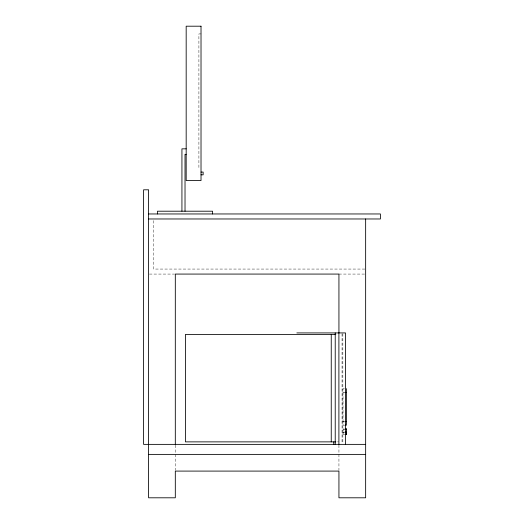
<?xml version="1.0" encoding="UTF-8"?>
<svg xmlns="http://www.w3.org/2000/svg" width="524" height="524" viewBox="0 0 524 524"><rect width="100%" height="100%" fill="white"/><g stroke="black" fill="none" stroke-linecap="round" stroke-linejoin="round"><path stroke-width="0.39" stroke-dasharray="2.62 1.97" d="M344.36 434.357L343.024 434.357L343.135 428.625L345.807 428.619M201.019 33.916L198.897 33.916L198.897 168.99M364.828 269.061L153.604 269.061L153.604 218.973M149.405 274.072L174.499 274.072M338.936 274.072L364.842 274.072M344.36 388.651L343.024 388.651L343.024 425.187L344.36 425.187M343.024 392.384L345.696 392.384M343.024 421.447L344.36 421.447M343.024 421.938L344.36 421.938M343.024 429.588L345.696 429.588M344.36 432.136L343.024 432.136L343.024 434.357M343.024 432.261L344.36 432.261M337.476 441.87L338.655 441.87M342.853 333.736L342.853 443.559M342.041 333.736L342.041 443.559M338.936 445.145L338.936 470.29M175.311 445.145L175.311 470.29"/><path stroke-width="0.79" d="M345.028 434.357L346.364 434.357L346.475 428.625L345.139 428.619M186.177 148.836L181.933 148.836L181.933 211.205M186.177 154.351L185.024 154.351L185.024 211.205M201.019 172.075L203.142 172.075L203.142 174.833L201.019 174.833M148.6 213.962L380.411 213.962L380.411 218.973L148.6 218.973M296.846 332.923L345.526 332.923L345.526 444.372M335.845 334.43L185.431 334.43L185.431 441.87L335.845 441.87M345.028 392.384L346.364 392.384M345.028 421.447L346.364 421.447M345.028 425.187L346.364 425.187L346.364 388.651M345.028 429.588L346.364 429.588M345.028 432.136L346.364 432.136L346.364 434.357M365.647 444.372L143.589 444.372L143.589 189.799L148.6 189.799L148.6 497.8L175.311 497.8L175.311 471.089L338.936 471.089L338.936 497.8L365.647 497.8L365.647 218.973M148.6 454.387L365.647 454.387M338.936 332.74L338.936 274.072L175.311 274.072L175.311 444.372M338.897 332.923L338.897 444.372M335.222 332.923L335.222 444.372M333.762 441.87L333.762 444.372M331.247 334.43L331.247 441.87M212.587 213.962L212.587 211.205L157.455 211.205L157.455 213.962M201.019 26.2L186.177 26.2L186.177 180.564L201.019 180.564L201.019 26.2"/></g></svg>
